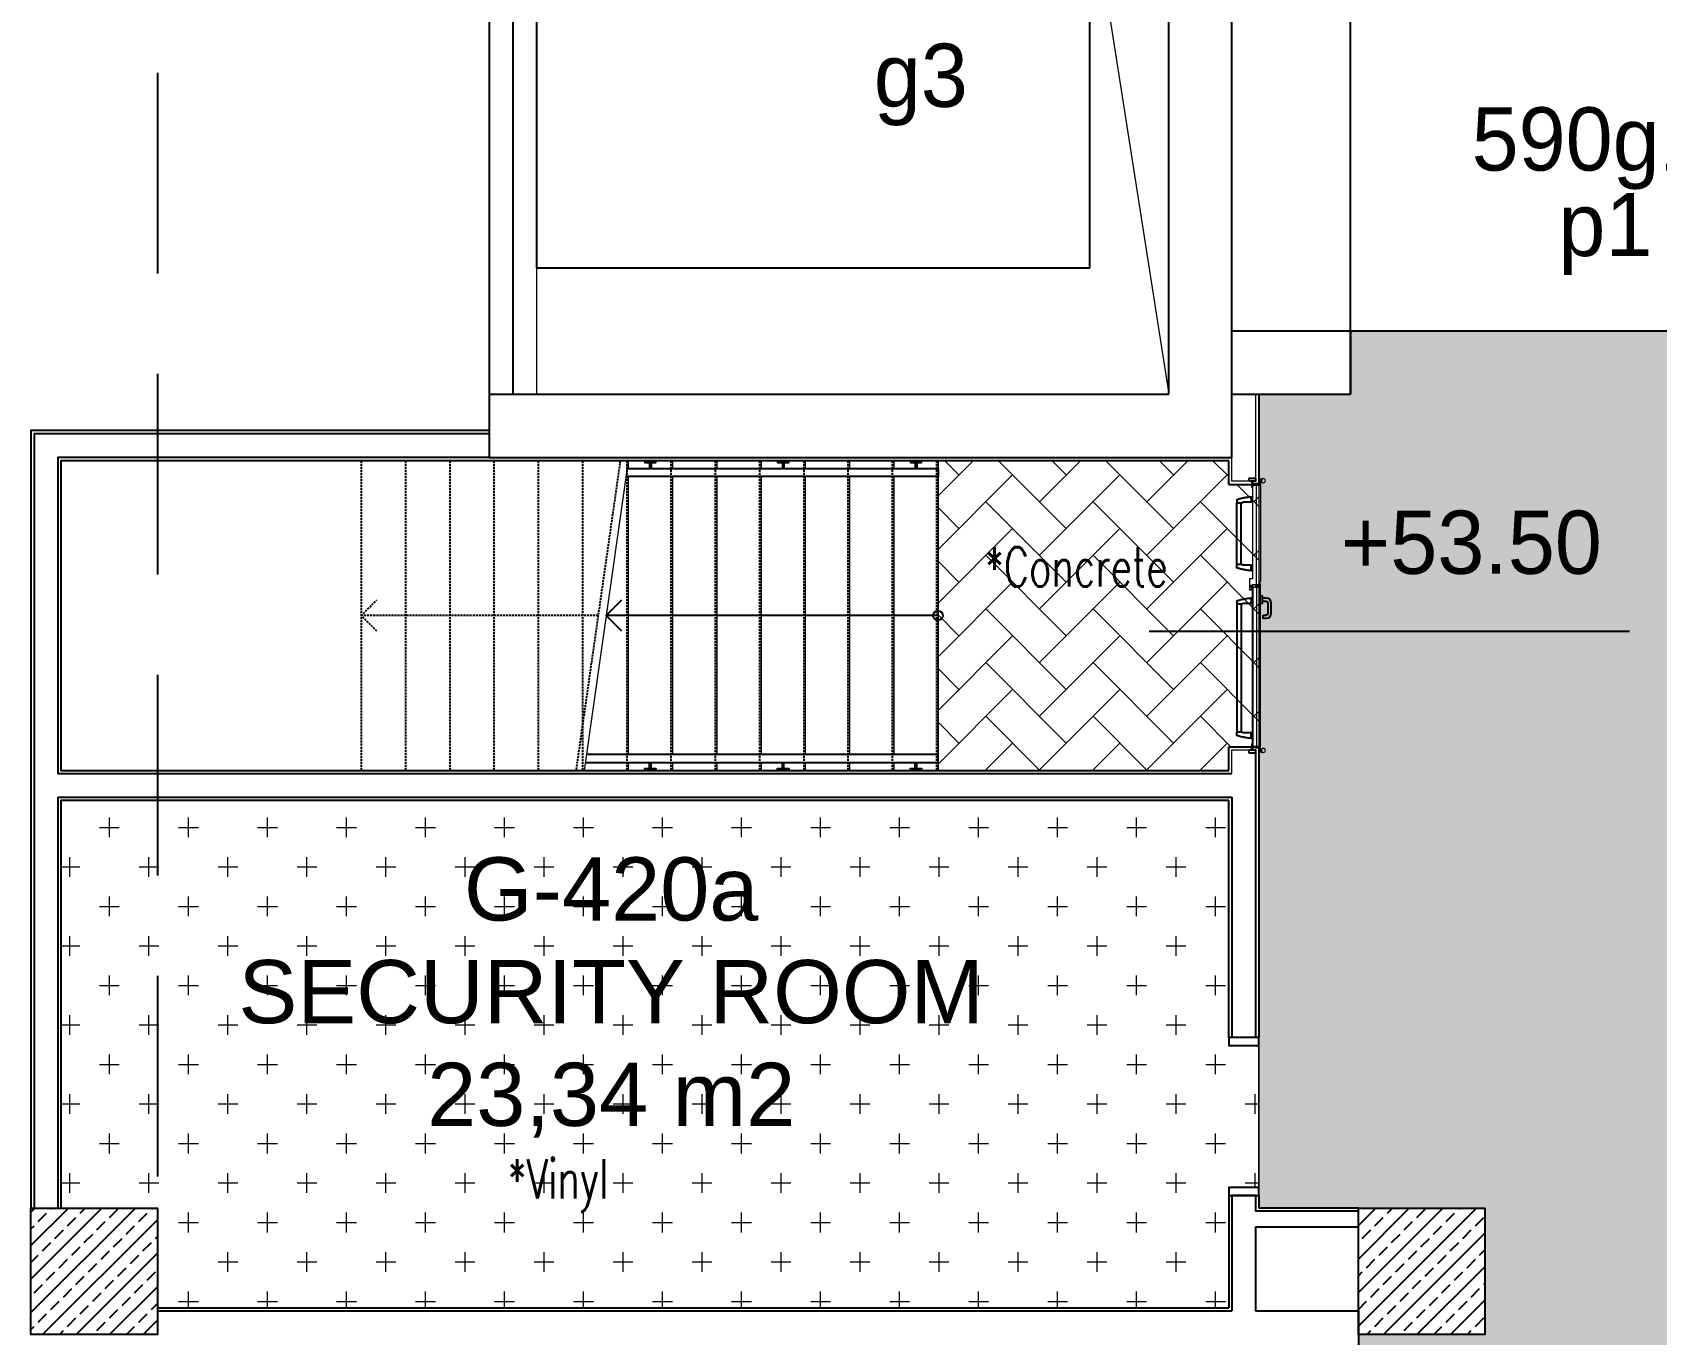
# Model space of a CAD drawing. Header units: metres. Extents: x -11920 to 1298, y -8631 to 433.
# Drawn here: x -5117 to -4090, y -8096 to -7272 of the extents above; entities that cross this region are included whole.
import ezdxf
from ezdxf.enums import TextEntityAlignment as Align

# ---------------------------------------------------------------- set-up
doc = ezdxf.new("R2010")
doc.units = ezdxf.units.M
doc.header["$LTSCALE"] = 0.01
doc.header["$MEASUREMENT"] = 0
doc.linetypes.add('HIDDEN', pattern=[9.525, 6.35, -3.175])
doc.layers.get('0').update_dxf_attribs({"color": 30, "lineweight": 0})
for name, color, linetype, lineweight in [('Ag-040', 2, 'Continuous', 20), ('AG-Door_Aluminum', 60, 'Continuous', 13), ('AG-Insulation_Heat_Rockwool', 95, 'BATTING', 13), ('AG-Wall', 4, 'Continuous', 20), ('AI-040', 2, 'Continuous', 20), ('AI-040 @ 250', 2, 'Continuous', 20), ('DOS-AG-Floor_Concrete(with hardener)', 14, 'Continuous', 18), ('DOS-AG-Floor_PVC', 91, 'Continuous', 15), ('DOS-AG-Text', 7, 'Continuous', 0), ('shaft', 3, 'Continuous', 20)]:
    doc.layers.add(name, color=color, linetype=linetype, lineweight=lineweight)
for name, color, linetype in [('AG-DOOR', 2, 'Continuous'), ('AG-HANDRAIL', 20, 'Continuous'), ('AG-HATCH', 9, 'Continuous'), ('AG-HIDDEN', 9, 'HIDDEN'), ('AG-PLASTER', 73, 'Continuous'), ('AG-STAIR', 3, 'Continuous'), ('V-0_Hatch_Concrete', 252, 'Continuous'), ('V-2_Column', 160, 'Continuous'), ('V-2_Wall', 4, 'Continuous'), ('V-2_Wall_Concrete', 160, 'Continuous'), ('V-5_Mechanical', 222, 'Continuous')]:
    doc.layers.add(name, color=color, linetype=linetype)
doc.styles.add('$0$IIS IKEA SANS', font='')
doc.styles.add('ARIAL', font='arial.ttf', dxfattribs={"width": 0.9})
doc.styles.add('IIS IKEA SANS', font='')
doc.styles.add('TROMANS', font='simplex.shx')
doc.styles.get('$0$IIS IKEA SANS').set_extended_font_data('IKEA Sans')
doc.styles.get('IIS IKEA SANS').set_extended_font_data('IKEA Sans')
doc.linetypes.add('BATTING', pattern='A,0.00254,-2.54,[134,ltypeshp.shx,S=2.54,R=0,X=-2.54,Y=0],-5.08,[134,ltypeshp.shx,S=2.54,R=180,X=2.54,Y=0],-2.54', length=10.16254)

# ---------------------------------------------------------------- blocks, each defined once
blk = doc.blocks.new('*U13')
at = {"style": 'ARIAL'}
for tag, p in [('NO', (1.676, 0.8)), ('MAHAL', (1.676, -1.8)), ('ALAN', (1.676, -4.4))]:
    blk.add_attdef(tag, text='', height=1.6, dxfattribs=at).set_placement(p, align=Align.MIDDLE_CENTER)
blk = doc.blocks.new('150714_ARSA$0$Kolon 80x80')
at = {"layer": 'V-0_Hatch_Concrete'}
h = blk.add_hatch(dxfattribs=at)
h.set_pattern_fill('ANSI33', color=256, scale=0.6)
h.set_pattern_definition([(45, (-173.56495, -48.76922), (-0.10606602, 0.10606602), []), (45, (-173.45888, -48.76922), (-0.10606602, 0.10606602), [0.075, -0.0375])])
h.paths.add_polyline_path([(0, 0.8), (0.8, 0.8), (0.8, 0), (0, 0)])
blk.add_lwpolyline([(0, 0.8), (0.8, 0.8), (0.8, 0), (0, 0), (0, 0.8)])
blk = doc.blocks.new('A$C459D224A')
at = {"layer": 'shaft'}
blk.add_line((-50, -71.45), (-50, -75.55), dxfattribs=at)
blk.add_lwpolyline([(-50, -71.45), (-46.566, -71.928), (-46, -75.55)], dxfattribs=at)
at = {"layer": 'V-2_Wall'}
for p, q in [((-50.3, -71.45), (-50.3, -75.55)), ((-50.15, -71.45), (-50.15, -75.55)), ((-44.85, -75.15), (-45.6, -75.15)), ((-44.85, -75.55), (-44.85, -75.15)), ((-44.85, -75.15), (-44.85, -75.55)), ((-45.6, -75.55), (-44.85, -75.55))]:
    blk.add_line(p, q, dxfattribs=at)
at = {"layer": 'V-2_Wall_Concrete'}
for p, q in [((-46, -75.55), (-46, -71.45)), ((-45.6, -75.95), (-45.6, -71.45)), ((-50.3, -75.55), (-46, -75.55)), ((-50.3, -75.55), (-50.3, -75.95)), ((-50.3, -75.95), (-45.6, -75.95))]:
    blk.add_line(p, q, dxfattribs=at)
at = {"layer": 'V-5_Mechanical', "linetype": 'Continuous'}
blk.add_lwpolyline([(-50, -74.75), (-46.5, -74.75), (-46.5, -72.15), (-50, -72.15), (-50, -74.75)], dxfattribs=at)
blk.add_lwpolyline([(-42.15, -75.15), (-44.85, -75.15), (-44.85, -72.45), (-42.15, -72.45)], close=True, dxfattribs=at)
blk = doc.blocks.new('IIS_RoomInfo_2D')
at = {"style": 'IIS IKEA SANS'}
for tag, p, height in [('IIS_ROOMINFO_1:ROOMNAME', (-5.191, 1.615), 2), ('IIS_ROOMINFO_1:ROOMNO', (-5.191, -1.385), 2), ('IIS_ROOMINFO_1:ROOMM2', (-5.191, -3.635), 1.25)]:
    blk.add_attdef(tag, p, '', height=height, dxfattribs=at)
blk = doc.blocks.new('conta')
at = {"layer": 'AG-Door_Aluminum', "color": 9, "ltscale": 10}
for p, q in [((-2649.9, 5345.5), (-2649.8, 5345.6)), ((-2649.9, 5344.5), (-2649.8, 5344.3)), ((-2649.8, 5344.3), (-2649.7, 5344.3)), ((-2649.7, 5345.4), (-2649.3, 5345.4)), ((-2649.2, 5345.4), (-2649.1, 5345.5)), ((-2648.8, 5345.1), (-2648.6, 5345.3)), ((-2648.8, 5344.9), (-2648.6, 5345.2)), ((-2648.6, 5345.3), (-2648.6, 5345.3)), ((-2649, 5344), (-2648.8, 5343.8)), ((-2648.9, 5344.1), (-2648.7, 5343.9)), ((-2648.7, 5343.8), (-2648.7, 5343.8))]:
    blk.add_line(p, q, dxfattribs=at)
for centre, radius, start, end in [((-2649.8, 5345.5), 0.05, 140.6345, 188.9372), ((-2653, 5345), 3.19, 350.4674, 8.9372), ((-2649.9, 5344.5), 0.02, 170.4674, 213.7451), ((-2649.7, 5345.6), 0.0696, 22.2428, 159.258), ((-2650.9, 5345), 1.24, 340.3382, 16.7772), ((-2649.7, 5344.6), 0.03, 160.3382, 273.2666), ((-2649.7, 5345.4), 0.03, 90, 196.7772), ((-2649.6, 5341.5), 3.01, 80.4362, 93.2666), ((-2649.3, 5345.5), 0.05, 270, 303.0062), ((-2649.2, 5344.1), 0.231, 353.9571, 81.9004), ((-2649.1, 5345.5), 0.03, 4.7972, 123.0062), ((-2649.1, 5344.5), 0.03, 260.4362, 338.7066), ((-2651.2, 5344.8), 2.33, 7.5897, 18.7951), ((-2649, 5345.6), 0.05, 18.7951, 42.1429), ((-2650.2, 5345), 1.27, 338.7066, 23.0418), ((-2648.8, 5345.1), 0.05, 187.5897, 322.7347), ((-2658.2, 5345.2), 9.36, 353.6857, 357.8537), ((-2648.8, 5344.8), 0.05, 142.7347, 180.2669), ((-2648.6, 5345.3), 0.05, 52.7347, 142.7347), ((-2648.6, 5345.3), 0.05, 322.7347, 52.7347), ((-2648.9, 5344.1), 0.1, 173.9571, 217.2653), ((-2648.8, 5344.2), 0.1, 173.6857, 217.2653), ((-2648.7, 5343.8), 0.05, 217.2653, 307.2653), ((-2648.7, 5343.8), 0.05, 307.2653, 37.2653)]:
    blk.add_arc(centre, radius, start, end, dxfattribs=at)
for points, knots in [([(-2649, 5345.6), (-2649, 5345.6), (-2649.1, 5345.7), (-2649.2, 5345.4), (-2649.3, 5345.7), (-2649.4, 5345.5), (-2649.5, 5345.7), (-2649.6, 5345.5), (-2649.7, 5345.6), (-2649.7, 5345.6)], [0.0086373, 0.0086373, 0.0086373, 0.0086373, 0.1097304, 0.3133405, 0.4430081, 0.5658764, 0.7165186, 0.8527974, 0.9648495, 0.9648495, 0.9648495, 0.9648495]), ([(-2649.7, 5344.3), (-2649.7, 5344.3), (-2649.7, 5344.5), (-2649.6, 5344.3), (-2649.3, 5344.4), (-2649.2, 5344.4), (-2649.2, 5344.4)], [0, 0, 0, 0, 0.1008757, 0.3841126, 0.5436166, 0.6906785, 0.6906785, 0.6906785, 0.6906785])]:
    blk.add_open_spline(points, degree=3, knots=knots, dxfattribs=at)
blk = doc.blocks.new('YANGIN KAC KAPI')
at = {"layer": 'AG-HATCH', "lineweight": 5, "ltscale": 2}
h = blk.add_hatch(color=256, dxfattribs=at)
h.dxf.hatch_style = 1
h.paths.add_polyline_path([(-1.643, -0.023), (-1.645, -0.023), (-1.645, -0.009), (-1.643, -0.009)])
h = blk.add_hatch(color=256, dxfattribs=at)
h.dxf.hatch_style = 1
h.paths.add_polyline_path([(0.023, -0.023), (0.025, -0.023), (0.025, -0.009), (0.023, -0.009)])
at = {"layer": 'AG-DOOR', "color": 4, "lineweight": -2, "ltscale": 10}
for p, q in [((-0.828, 0.047), (-0.828, 0.027)), ((-0.828, 0.027), (-0.808, 0.027)), ((-0.808, 0.027), (-0.808, 0.047)), ((-0.728, 0.077), (-0.798, 0.077)), ((-0.728, 0.057), (-0.798, 0.057)), ((-0.733, 0.019), (-0.733, 0.011)), ((-0.686, 0.021), (-0.731, 0.021)), ((-0.718, 0.021), (-0.718, 0.047)), ((-0.698, 0.021), (-0.698, 0.047)), ((-0.683, 0.011), (-0.683, 0.019))]:
    blk.add_line(p, q, dxfattribs=at)
at = {"layer": 'AG-DOOR', "color": 9, "linetype": 'HIDDEN', "ltscale": 100}
for p, q in [((-1.587, -0.046), (-1.587, -0.039)), ((-1.587, -0.046), (-1.587, -0.039)), ((-1.587, -0.046), (-1.587, -0.039)), ((-1.585, -0.049), (-1.555, -0.049)), ((-1.552, -0.039), (-1.552, -0.046)), ((-1.552, -0.046), (-1.552, -0.101)), ((-0.733, -0.046), (-0.733, -0.039)), ((-0.733, -0.046), (-0.733, -0.039)), ((-0.733, -0.046), (-0.733, -0.039)), ((-0.733, -0.046), (-0.733, -0.101)), ((-0.7, -0.049), (-0.731, -0.049)), ((-0.698, -0.039), (-0.698, -0.046)), ((-0.527, -0.039), (-0.527, -0.046)), ((-0.525, -0.049), (-0.495, -0.049)), ((-0.492, -0.046), (-0.492, -0.039)), ((-0.492, -0.046), (-0.492, -0.039)), ((-0.492, -0.046), (-0.492, -0.039)), ((-0.492, -0.046), (-0.492, -0.101)), ((-0.093, -0.039), (-0.093, -0.046)), ((-0.093, -0.046), (-0.093, -0.101)), ((-0.06, -0.049), (-0.09, -0.049)), ((-0.058, -0.046), (-0.058, -0.039)), ((-0.058, -0.046), (-0.058, -0.039)), ((-0.058, -0.046), (-0.058, -0.039)), ((-1.568, -0.139), (-1.547, -0.139)), ((-1.547, -0.104), (-1.55, -0.104)), ((-1.547, -0.104), (-1.547, -0.139)), ((-0.738, -0.111), (-1.547, -0.111)), ((-0.738, -0.139), (-1.547, -0.139)), ((-0.738, -0.104), (-0.738, -0.139)), ((-0.738, -0.104), (-0.735, -0.104)), ((-0.717, -0.139), (-0.738, -0.139)), ((-0.508, -0.139), (-0.487, -0.139)), ((-0.487, -0.104), (-0.49, -0.104)), ((-0.487, -0.104), (-0.487, -0.139)), ((-0.487, -0.111), (-0.098, -0.111)), ((-0.487, -0.139), (-0.098, -0.139)), ((-0.098, -0.104), (-0.098, -0.139)), ((-0.098, -0.104), (-0.095, -0.104)), ((-0.077, -0.139), (-0.098, -0.139))]:
    blk.add_line(p, q, dxfattribs=at)
at = {"layer": 'AG-DOOR', "color": 9, "ltscale": 10}
for p, q in [((-0.627, -0.001), (-0.63, -0.001)), ((-0.63, -0.02), (-0.627, -0.02)), ((-0.627, -0.016), (-0.627, -0.001)), ((-0.627, -0.004), (-0.617, -0.004)), ((-0.627, -0.006), (-0.617, -0.006)), ((-0.617, -0.01), (-0.627, -0.016)), ((-0.627, -0.02), (-0.627, -0.016))]:
    blk.add_line(p, q, dxfattribs=at)
at = {"layer": 'AG-DOOR', "color": 4, "lineweight": -2, "ltscale": 10}
for centre, radius, start, end in [((-0.798, 0.047), 0.03, 90, 180), ((-0.798, 0.047), 0.01, 90, 180), ((-0.731, 0.019), 0.0025, 90, 180), ((-0.728, 0.047), 0.03, 0, 90), ((-0.728, 0.047), 0.01, 0, 90), ((-0.686, 0.019), 0.0025, 0, 90)]:
    blk.add_arc(centre, radius, start, end, dxfattribs=at)
at = {"layer": 'AG-DOOR', "color": 9, "linetype": 'HIDDEN', "ltscale": 100}
for centre, radius, start, end in [((-1.212, -0.023), 0.376, 183.5277, 197.6198), ((-1.585, -0.046), 0.0025, 180, 270), ((-1.555, -0.046), 0.0025, 270, 0), ((-1.55, -0.101), 0.0025, 180, 270), ((-0.735, -0.101), 0.0025, 270, 0), ((-0.731, -0.046), 0.0025, 180, 270), ((-0.731, -0.046), 0.0025, 180, 270), ((-0.731, -0.046), 0.0025, 180, 270), ((-1.074, -0.023), 0.376, 342.3802, 356.4723), ((-0.7, -0.046), 0.0025, 270, 0), ((-0.151, -0.023), 0.376, 183.5277, 197.6198), ((-0.525, -0.046), 0.0025, 180, 270), ((-0.495, -0.046), 0.0025, 270, 0), ((-0.495, -0.046), 0.0025, 270, 0), ((-0.495, -0.046), 0.0025, 270, 0), ((-0.49, -0.101), 0.0025, 180, 270), ((-0.095, -0.101), 0.0025, 270, 0), ((-0.09, -0.046), 0.0025, 180, 270), ((-0.433, -0.023), 0.376, 342.3802, 356.4723), ((-0.06, -0.046), 0.0025, 270, 0), ((-1.568, -0.136), 0.0025, 197.6198, 270), ((-0.717, -0.136), 0.0025, 270, 342.3802), ((-0.508, -0.136), 0.0025, 197.6198, 270), ((-0.077, -0.136), 0.0025, 270, 342.3802)]:
    blk.add_arc(centre, radius, start, end, dxfattribs=at)
at = {"layer": 'AG-Door_Aluminum', "color": 9, "ltscale": 10}
for p, q in [((-1.675, 0.025), (-1.679, 0.024)), ((-1.671, 0.014), (-1.67, 0.011)), ((-1.67, 0.011), (-1.668, 0.011)), ((-1.668, 0.011), (-1.669, 0.016)), ((-1.668, 0.01), (-1.668, 0.017)), ((-1.665, 0.01), (-1.665, 0.016)), ((-1.655, 0.019), (-1.66, 0.015)), ((-1.642, 0.008), (-1.657, 0.008)), ((-1.642, 0.005), (-1.643, 0.005)), ((-1.64, -0.009), (-1.64, 0.003)), ((0.02, -0.009), (0.02, 0.003)), ((0.022, 0.008), (0.037, 0.008)), ((0.022, 0.005), (0.023, 0.005)), ((0.035, 0.019), (0.04, 0.015)), ((0.045, 0.01), (0.045, 0.016)), ((0.048, 0.01), (0.048, 0.017)), ((0.048, 0.011), (0.049, 0.016)), ((0.05, 0.011), (0.048, 0.011)), ((0.051, 0.014), (0.05, 0.011)), ((0.055, 0.025), (0.059, 0.024)), ((-1.64, -0.017), (-1.64, -0.009)), ((-1.637, -0.017), (-1.64, -0.017)), ((0.017, -0.017), (0.02, -0.017)), ((0.02, -0.017), (0.02, -0.009))]:
    blk.add_line(p, q, dxfattribs=at)
at = {"layer": 'AG-Door_Aluminum', "ltscale": 0.3}
for p, q in [((-1.657, 0.009), (-1.657, 0.01)), ((-1.656, 0.011), (-0.611, 0.011)), ((-1.656, 0.01), (-0.611, 0.01)), ((-1.656, 0.01), (-1.656, 0.009)), ((-1.656, 0.009), (-1.637, 0.009)), ((-1.656, 0.008), (-1.639, 0.008)), ((-1.655, 0.009), (-1.655, 0.01)), ((-1.639, 0.009), (-1.639, 0.008)), ((-1.637, -0.009), (-1.637, 0.009)), ((-1.636, -0.009), (-1.636, 0.009)), ((-0.631, -0.009), (-0.631, 0.009)), ((-0.63, -0.009), (-0.63, 0.009)), ((-0.611, 0.009), (-0.63, 0.009)), ((-0.628, 0.009), (-0.628, 0.008)), ((-0.611, 0.008), (-0.628, 0.008)), ((-0.619, 0.006), (-0.619, -0.001)), ((-0.618, 0.007), (-0.598, 0.007)), ((-0.617, 0.006), (-0.598, 0.006)), ((-0.612, 0.009), (-0.612, 0.01)), ((-0.611, 0.01), (-0.611, 0.009)), ((-0.61, 0.009), (-0.61, 0.01)), ((-0.598, 0.007), (-0.595, 0.011)), ((-0.598, 0.006), (-0.594, 0.01)), ((0.036, 0.011), (-0.595, 0.011)), ((0.036, 0.01), (-0.594, 0.01)), ((0.016, -0.009), (0.016, 0.009)), ((0.017, -0.009), (0.017, 0.009)), ((0.036, 0.009), (0.017, 0.009)), ((0.019, 0.009), (0.019, 0.008)), ((0.036, 0.008), (0.019, 0.008)), ((0.035, 0.009), (0.035, 0.01)), ((0.036, 0.01), (0.036, 0.009)), ((0.037, 0.009), (0.037, 0.01)), ((-1.637, -0.038), (-1.637, -0.009)), ((-1.636, -0.038), (-1.636, -0.009)), ((-0.631, -0.038), (-1.636, -0.038)), ((-1.636, -0.039), (-0.631, -0.039)), ((-0.647, -0.058), (-0.647, -0.042)), ((-0.646, -0.041), (-0.634, -0.041)), ((-0.646, -0.057), (-0.646, -0.043)), ((-0.578, -0.059), (-0.646, -0.059)), ((-0.645, -0.042), (-0.634, -0.042)), ((-0.579, -0.058), (-0.645, -0.058)), ((-0.634, -0.043), (-0.635, -0.049)), ((-0.634, -0.05), (-0.619, -0.05)), ((-0.631, -0.038), (-0.631, -0.009)), ((-0.63, -0.038), (-0.63, -0.009)), ((-0.618, -0.049), (-0.618, -0.042)), ((-0.578, -0.039), (-0.578, -0.057)), ((-0.577, -0.038), (0.016, -0.038)), ((-0.577, -0.039), (-0.577, -0.058)), ((0.016, -0.039), (-0.577, -0.039)), ((0.016, -0.038), (0.016, -0.009)), ((0.017, -0.038), (0.017, -0.009))]:
    blk.add_line(p, q, dxfattribs=at)
at = {"layer": 'AG-Door_Aluminum', "color": 4, "ltscale": 0.3}
for p, q in [((-1.645, 0.004), (-1.645, -0.006)), ((0.025, 0.004), (0.025, -0.006)), ((-1.645, -0.038), (-1.657, -0.038)), ((-1.647, -0.009), (-1.647, -0.008)), ((-1.647, -0.023), (-1.647, -0.009)), ((-1.645, -0.025), (-1.645, -0.038)), ((0.025, -0.025), (0.025, -0.038)), ((0.025, -0.038), (0.037, -0.038)), ((0.027, -0.009), (0.027, -0.008)), ((0.027, -0.023), (0.027, -0.009))]:
    blk.add_line(p, q, dxfattribs=at)
for points in [[(-1.674, 0.007), (-1.674, 0), (-1.676, 0), (-1.676, 0.007, -0.414214), (-1.673, 0.01), (-1.662, 0.01, -0.414214), (-1.66, 0.008, 0.414214), (-1.659, 0.007), (-1.646, 0.007)], [(-1.646, 0.005), (-1.659, 0.005, -0.414214), (-1.662, 0.008, 0.414214), (-1.662, 0.008), (-1.673, 0.008, 0.414214), (-1.674, 0.007)], [(-1.643, 0.004), (-1.643, -0.006, -0.414214), (-1.645, -0.008, 0.414214), (-1.645, -0.009), (-1.645, -0.023, 0.414214), (-1.645, -0.023, -0.414214), (-1.643, -0.025), (-1.643, -0.038, -0.414214), (-1.645, -0.04), (-1.657, -0.04, 1), (-1.657, -0.043), (-1.622, -0.043)], [(0.023, 0.004), (0.023, -0.006, 0.414214), (0.025, -0.008, -0.414214), (0.025, -0.009), (0.025, -0.023, -0.414214), (0.025, -0.023, 0.414214), (0.023, -0.025), (0.023, -0.038, 0.414214), (0.025, -0.04), (0.037, -0.04, -1), (0.037, -0.043), (0.002, -0.043)], [(0.054, 0.007), (0.054, 0), (0.056, 0), (0.056, 0.007, 0.414214), (0.053, 0.01), (0.042, 0.01, 0.414214), (0.04, 0.008, -0.414214), (0.039, 0.007), (0.026, 0.007)], [(0.026, 0.005), (0.039, 0.005, 0.414214), (0.042, 0.008, -0.414214), (0.042, 0.008), (0.053, 0.008, -0.414214), (0.054, 0.007)], [(-1.631, -0.043), (-1.631, -0.041), (-1.622, -0.041, -1), (-1.622, -0.045), (-1.657, -0.045)], [(0.011, -0.043), (0.011, -0.041), (0.002, -0.041, 1), (0.002, -0.045), (0.037, -0.045)]]:
    blk.add_lwpolyline(points, format="xyb", dxfattribs=at)
at = {"layer": 'AG-Door_Aluminum', "ltscale": 0.3}
for points in [[(-0.618, 0.005), (-0.618, 0, 0.414214), (-0.617, -0.001), (-0.617, -0.001, -0.414214), (-0.616, -0.002), (-0.616, -0.04, -0.414214), (-0.617, -0.041), (-0.617, -0.041)], [(-0.618, -0.002), (-0.617, -0.002, -0.414214), (-0.617, -0.002), (-0.617, -0.04, -0.414214), (-0.617, -0.04), (-0.618, -0.04, 0.414214), (-0.619, -0.041), (-0.619, -0.049, -0.414214), (-0.619, -0.049), (-0.633, -0.049, -0.469603), (-0.634, -0.048), (-0.633, -0.042)]]:
    blk.add_lwpolyline(points, format="xyb", dxfattribs=at)
at = {"layer": 'AG-Door_Aluminum', "color": 9, "ltscale": 10}
for centre in [(-1.663, 0.029), (0.043, 0.029)]:
    blk.add_circle(centre, 0.0126, dxfattribs=at)
for centre, radius, start, end in [((-1.663, 0.029), 0.0163, 196.3458, 241.2012), ((-1.672, 0.016), 0.00297, 12.1292, 36.6827), ((-1.657, 0.012), 0.007, 144.8285, 196.6008), ((-1.657, 0.012), 0.004, 133.501, 269.7288), ((-1.642, 0.003), 0.005, 0, 89.9977), ((-1.642, 0.003), 0.002, 0, 90), ((0.022, 0.003), 0.005, 90.0023, 180), ((0.022, 0.003), 0.002, 90, 180), ((0.037, 0.012), 0.004, 270.2712, 46.499), ((0.037, 0.012), 0.007, 343.3992, 35.1715), ((0.052, 0.016), 0.00297, 143.3173, 167.8708), ((0.043, 0.029), 0.0163, 298.7988, 343.6542)]:
    blk.add_arc(centre, radius, start, end, dxfattribs=at)
at = {"layer": 'AG-Door_Aluminum', "ltscale": 0.3}
for centre, radius, start, end in [((-1.656, 0.01), 0.001, 90, 180), ((-1.656, 0.009), 0.001, 180, 270), ((-1.637, 0.009), 0.001, 0, 90), ((-0.63, 0.009), 0.001, 90, 180), ((-0.618, 0.006), 0.001, 90, 180), ((-0.617, 0.005), 0.0005, 90, 180), ((-0.611, 0.01), 0.001, 0, 90), ((-0.611, 0.009), 0.001, 270, 0), ((0.017, 0.009), 0.001, 90, 180), ((0.036, 0.01), 0.001, 0, 90), ((0.036, 0.009), 0.001, 270, 0), ((-1.636, -0.038), 0.001, 180, 270), ((-0.646, -0.042), 0.001, 90, 180), ((-0.646, -0.058), 0.001, 180, 270), ((-0.645, -0.043), 0.0005, 90, 180), ((-0.645, -0.057), 0.0005, 180, 270), ((-0.634, -0.049), 0.001, 168.932, 270), ((-0.634, -0.042), 0.001, 349.3803, 90), ((-0.634, -0.043), 0.0005, 348.932, 90), ((-0.631, -0.038), 0.001, 270, 0), ((-0.618, -0.001), 0.001, 180, 270), ((-0.619, -0.049), 0.001, 270, 0), ((-0.617, -0.042), 0.0005, 90, 180), ((-0.579, -0.057), 0.0005, 270, 0), ((-0.577, -0.039), 0.001, 90.0003, 180), ((-0.578, -0.058), 0.001, 270, 0), ((-0.577, -0.039), 0.0005, 90, 180), ((0.016, -0.038), 0.001, 270, 0)]:
    blk.add_arc(centre, radius, start, end, dxfattribs=at)
at = {"layer": 'AG-Door_Aluminum', "color": 4, "ltscale": 0.3}
for centre, radius, start, end in [((-1.646, 0.004), 0.0026, 0, 90), ((-1.646, 0.004), 0.0008, 0, 90), ((0.026, 0.004), 0.0026, 90, 180), ((0.026, 0.004), 0.0008, 90, 180), ((-1.657, -0.042), 0.0033, 90, 270), ((-1.645, -0.008), 0.002, 90, 180), ((-1.645, -0.023), 0.002, 180, 270), ((-1.645, -0.006), 0.0005, 270, 0), ((-1.645, -0.025), 0.0005, 0, 90), ((-1.645, -0.038), 0.0005, 270, 0), ((0.025, -0.008), 0.002, 0, 90), ((0.025, -0.006), 0.0005, 180, 270), ((0.025, -0.023), 0.002, 270, 0), ((0.025, -0.025), 0.0005, 90, 180), ((0.025, -0.038), 0.0005, 180, 270), ((0.037, -0.042), 0.0033, 270, 90)]:
    blk.add_arc(centre, radius, start, end, dxfattribs=at)
at = {"layer": 'AG-HATCH', "color": 9, "linetype": 'Continuous'}
for p, q in [((-1.657, -0.043), (-1.657, -0.042)), ((-1.651, -0.042), (-1.65, -0.04)), ((-1.651, -0.043), (-1.638, -0.043)), ((-1.65, -0.041), (-1.65, -0.041)), ((-1.65, -0.042), (-1.648, -0.042)), ((-1.648, -0.041), (-1.647, -0.04)), ((-1.647, -0.041), (-1.647, -0.041)), ((-1.647, -0.042), (-1.645, -0.042)), ((-1.643, -0.04), (-1.643, -0.035)), ((-1.642, -0.035), (-1.641, -0.04)), ((0.031, -0.043), (0.018, -0.043)), ((0.022, -0.035), (0.021, -0.04)), ((0.023, -0.04), (0.023, -0.035)), ((0.027, -0.042), (0.025, -0.042)), ((0.028, -0.041), (0.027, -0.04)), ((0.027, -0.041), (0.027, -0.041)), ((0.03, -0.042), (0.028, -0.042)), ((0.031, -0.042), (0.03, -0.04)), ((0.03, -0.041), (0.03, -0.041)), ((0.032, -0.043), (0.032, -0.042))]:
    blk.add_line(p, q, dxfattribs=at)
at = {"layer": 'AG-HATCH', "ltscale": 2.5}
for points in [[(-1.68, -0.06), (-1.66, -0.06), (-1.66, -0.02), (-1.68, -0.02), (-1.68, -0.06)], [(0.04, -0.06), (0.06, -0.06), (0.06, -0.02), (0.04, -0.02), (0.04, -0.06)]]:
    blk.add_lwpolyline(points, dxfattribs=at)
at = {"layer": 'AG-HATCH', "lineweight": 5, "ltscale": 2}
for points in [[(-1.645, -0.023), (-1.643, -0.023), (-1.643, -0.009), (-1.645, -0.009), (-1.645, -0.023)], [(0.025, -0.023), (0.023, -0.023), (0.023, -0.009), (0.025, -0.009), (0.025, -0.023)]]:
    blk.add_lwpolyline(points, dxfattribs=at)
at = {"layer": 'AG-HATCH', "color": 9, "linetype": 'Continuous'}
for centre, radius, start, end in [((-1.646, -0.175), 0.134, 92.2975, 94.4863), ((-1.651, -0.018), 0.0251, 258.2003, 270.9174), ((-1.65, -0.041), 0.000316, 324.9586, 145.0152), ((-1.65, -0.041), 0.000211, 145.0123, 270), ((-1.648, -0.041), 0.00105, 270.0106, 324.9923), ((-1.647, -0.041), 0.000316, 331.169, 157.4401), ((-1.647, -0.041), 0.000211, 151.2102, 270), ((-1.645, -0.04), 0.00211, 270, 0), ((-1.642, -0.035), 0.000526, 15.5884, 180), ((-1.639, -0.04), 0.00147, 195.5887, 270), ((-1.639, -0.017), 0.0245, 268.7806, 294.546), ((-1.642, -0.011), 0.0327, 278.2922, 296.0474), ((-1.628, -0.04), 0.000526, 285.3148, 104.5082), ((0.019, -0.017), 0.0245, 245.454, 271.2194), ((0.008, -0.04), 0.000526, 75.4918, 254.6852), ((0.022, -0.011), 0.0327, 243.9526, 261.7078), ((0.019, -0.04), 0.00147, 270, 344.4113), ((0.022, -0.035), 0.000526, 0, 164.4116), ((0.025, -0.04), 0.00211, 180, 270), ((0.027, -0.041), 0.000316, 22.5599, 208.831), ((0.027, -0.041), 0.000211, 270, 28.7898), ((0.028, -0.041), 0.00105, 215.0077, 269.9894), ((0.03, -0.041), 0.000316, 34.9848, 215.0414), ((0.03, -0.041), 0.000211, 270, 34.9877), ((0.031, -0.042), 0.000526, 0, 35.0077), ((0.031, -0.043), 0.000526, 270, 0)]:
    blk.add_arc(centre, radius, start, end, dxfattribs=at)
at = {"layer": 'AG-Insulation_Heat_Rockwool', "ltscale": 48}
for p, q in [((-0.631, -0.014), (-1.636, -0.014)), ((-0.616, -0.014), (0.016, -0.014))]:
    blk.add_line(p, q, dxfattribs=at)
at = {"layer": 'AG-Door_Aluminum', "ltscale": 0.3, "xscale": -0.01, "yscale": 0.01, "zscale": 0.01, "rotation": 270}
blk.add_blockref('conta', (-54.078, 26.45), dxfattribs=at)
blk = doc.blocks.new('KAPI-100')
at = {"layer": 'AG-DOOR', "ltscale": 0.3}
for points in [[(2, 0), (2, -5), (-17, -5), (-17, 0)], [(2, -95), (2, -100), (-17, -100), (-17, -95)]]:
    blk.add_lwpolyline(points, close=True, dxfattribs=at)
blk = doc.blocks.new('A$C3FE3018E')
at = {"layer": 'AG-HANDRAIL', "ltscale": 100}
for points in [[(-3427, -470), (-1460, -470), (-1460, -520), (-3434, -520)], [(-3693, -2330), (-1460, -2330), (-1460, -2280), (-3686, -2280)]]:
    blk.add_lwpolyline(points, dxfattribs=at)
at = {"layer": 'AG-HANDRAIL', "color": 9, "ltscale": 100}
for points in [[(-3315, -420), (-3315, -432), (-3245, -432), (-3245, -420)], [(-2475, -420), (-2475, -432), (-2405, -432), (-2405, -420)], [(-1635, -420), (-1635, -432), (-1565, -432), (-1565, -420)], [(-3315, -2380), (-3315, -2367), (-3245, -2367), (-3245, -2380)], [(-2475, -2380), (-2475, -2367), (-2405, -2367), (-2405, -2380)], [(-1635, -2380), (-1635, -2367), (-1565, -2367), (-1565, -2380)]]:
    blk.add_lwpolyline(points, close=True, dxfattribs=at)
for points in [[(-3285, -432), (-3285, -470)], [(-3275, -432), (-3275, -470)], [(-2445, -432), (-2445, -470)], [(-2435, -432), (-2435, -470)], [(-1605, -432), (-1605, -470)], [(-1595, -432), (-1595, -470)], [(-3285, -2367), (-3285, -2330)], [(-3275, -2367), (-3275, -2330)], [(-2445, -2367), (-2445, -2330)], [(-2435, -2367), (-2435, -2330)], [(-1605, -2367), (-1605, -2330)], [(-1595, -2367), (-1595, -2330)]]:
    blk.add_lwpolyline(points, dxfattribs=at)
at = {"layer": 'AG-HIDDEN', "ltscale": 200}
for p, q in [((-5110, -420), (-5110, -2380)), ((-4830, -420), (-4830, -2380)), ((-4550, -420), (-4550, -2380)), ((-4270, -420), (-4270, -2380)), ((-3990, -420), (-3990, -2380)), ((-3471, -420), (-3751, -2380)), ((-3710, -420), (-3710, -2380)), ((-3430, -420), (-3430, -2380)), ((-3150, -420), (-3150, -2380)), ((-2870, -420), (-2870, -2380)), ((-2590, -420), (-2590, -2380)), ((-2310, -420), (-2310, -2380)), ((-2030, -420), (-2030, -2380)), ((-1750, -420), (-1750, -2380)), ((-1470, -420), (-1470, -2380)), ((-3611, -1400), (-5110, -1400))]:
    blk.add_line(p, q, dxfattribs=at)
blk.add_lwpolyline([(-5011, -1499), (-5110, -1400), (-5011, -1301)], dxfattribs=at)
at = {"layer": 'AG-PLASTER'}
blk.add_line((380, -570), (380, -420), dxfattribs=at)
blk.add_lwpolyline([(380, -420), (-7010, -420), (-7010, -2380), (380, -2380)], dxfattribs=at)
blk.add_lwpolyline([(380, -420), (-7010, -420), (-7010, -2380), (380, -2380)], dxfattribs=at)
at = {"layer": 'AG-STAIR', "lineweight": -2, "ltscale": 100, "transparency": 33554610}
for p, q in [((-3420, -420), (-3700, -2380)), ((-3420, -420), (-3420, -470)), ((-3140, -420), (-3140, -470)), ((-2860, -420), (-2860, -470)), ((-2580, -420), (-2580, -470)), ((-2300, -420), (-2300, -470)), ((-2020, -420), (-2020, -470)), ((-1740, -420), (-1740, -470)), ((-1460, -420), (-1460, -2380)), ((-3420, -520), (-3420, -2280)), ((-3140, -520), (-3140, -2280)), ((-2860, -520), (-2860, -2280)), ((-2580, -520), (-2580, -2280)), ((-2300, -520), (-2300, -2280)), ((-2020, -520), (-2020, -2280)), ((-1740, -520), (-1740, -2280)), ((-3420, -2330), (-3420, -2380)), ((-3140, -2330), (-3140, -2380)), ((-2860, -2330), (-2860, -2380)), ((-2580, -2330), (-2580, -2380)), ((-2300, -2330), (-2300, -2380)), ((-2020, -2330), (-2020, -2380)), ((-1740, -2330), (-1740, -2380))]:
    blk.add_line(p, q, dxfattribs=at)
at = {"layer": 'AG-STAIR', "color": 9, "ltscale": 100}
blk.add_line((-1460, -1400), (-3560, -1400), dxfattribs=at)
blk.add_lwpolyline([(-3461, -1499), (-3560, -1400), (-3461, -1301)], dxfattribs=at)
blk.add_circle((-1460, -1400), 30, dxfattribs=at)

msp = doc.modelspace()

# ---------------------------------------------------------------- hatches: boundary and pattern name
at = {"layer": 'DOS-AG-Floor_Concrete(with hardener)'}
h = msp.add_hatch(dxfattribs=at)
h.set_pattern_fill('AR-HBONE', color=256, scale=6)
h.paths.add_polyline_path([(-4544.4, -7542.9), (-4360.4, -7542.9), (-4360.4, -7557.9), (-4341.4, -7557.9), (-4341.4, -7723.9), (-4360.4, -7723.9), (-4360.4, -7738.9), (-4544.4, -7738.9)])
at = {"layer": 'DOS-AG-Floor_PVC'}
h = msp.add_hatch(dxfattribs=at)
h.set_pattern_fill('CROSS', color=256, scale=100, style=0)
h.set_pattern_definition([(0, (-1930.435, -7585.879), (25, 25), [12.5, -37.5]), (90, (-1924.185, -7592.129), (-25, 25), [12.5, -37.5])])
h.paths.add_polyline_path([(-1178.9, -8368.1), (-1178.9, -8568.1), (-1628.9, -8568.1), (-1628.9, -8368.1)], flags=16)
edge = h.paths.add_edge_path()
edge.add_line((-1671.9, -8624.4), (-1134.9, -8624.4))
edge.add_line((-1134.9, -8624.4), (-1134.8, -8286))
edge.add_line((-1134.8, -8286), (-1134.8, -8285.9))
edge.add_line((-1134.8, -8285.9), (-1091.9, -8285.9))
edge.add_line((-1091.9, -8285.9), (-1091.9, -8406.8))
edge.add_arc((-1090.1, -8155.2), 251.6, 269.5712, 359.8465)
edge.add_line((-838.4, -8155.9), (-838.4, -7585.9))
edge.add_line((-838.4, -7585.9), (-1930.4, -7585.9))
edge.add_line((-1930.4, -7585.9), (-1930.4, -7174.9))
edge.add_line((-1930.4, -7174.9), (-1911.5, -7174.9))
edge.add_line((-1911.5, -7174.9), (-1911.4, -7174.9))
edge.add_line((-1911.4, -7174.9), (-1911.4, -7084.9))
edge.add_line((-1911.4, -7084.9), (-1930.4, -7084.9))
edge.add_line((-1930.4, -7084.9), (-1930.4, -6982.9))
edge.add_line((-1930.4, -6982.9), (-1911.4, -6982.9))
edge.add_line((-1911.4, -6982.9), (-1911.4, -6872.9))
edge.add_line((-1911.4, -6872.9), (-1930.4, -6872.9))
edge.add_line((-1930.4, -6872.9), (-1930.4, -6822.9))
edge.add_line((-1930.4, -6822.9), (-1911.4, -6822.9))
edge.add_line((-1911.4, -6822.9), (-1911.4, -6732.9))
edge.add_line((-1911.4, -6732.9), (-1930.4, -6732.9))
edge.add_line((-1930.4, -6732.9), (-1930.4, -6625.9))
edge.add_line((-1930.4, -6625.9), (-1584.4, -6625.9))
edge.add_line((-1584.4, -6625.9), (-1584.4, -6467.9))
edge.add_line((-1584.4, -6467.9), (-2135.4, -6467.9))
edge.add_line((-2135.4, -6467.9), (-2135.4, -7500.9))
edge.add_line((-2135.4, -7500.9), (-3578.4, -7500.9))
edge.add_line((-3578.4, -7500.9), (-3578.4, -7460.9))
edge.add_line((-3578.4, -7460.9), (-3848.4, -7460.9))
edge.add_line((-3848.4, -7460.9), (-3848.4, -7500.9))
edge.add_line((-3848.4, -7500.9), (-4013.4, -7500.9))
edge.add_line((-4013.4, -7500.9), (-4013.4, -7460.9))
edge.add_line((-4013.4, -7460.9), (-4283.4, -7460.9))
edge.add_line((-4283.4, -7460.9), (-4283.4, -7500.9))
edge.add_line((-4283.4, -7500.9), (-4341.4, -7500.9))
edge.add_line((-4341.4, -7500.9), (-4341.4, -8015.9))
edge.add_line((-4341.4, -8015.9), (-4198.4, -8015.9))
edge.add_line((-4198.4, -8015.9), (-4198.4, -8095.9))
edge.add_line((-4198.4, -8095.9), (-4278.4, -8095.9))
edge.add_line((-4278.4, -8095.9), (-4278.4, -8305.9))
edge.add_line((-4278.4, -8305.9), (-4198.4, -8305.9))
edge.add_line((-4198.4, -8305.9), (-4198.4, -8400.9))
edge.add_line((-4198.4, -8400.9), (-3438.4, -8400.9))
edge.add_line((-3438.4, -8400.9), (-3438.4, -8305.9))
edge.add_line((-3438.4, -8305.9), (-3358.4, -8305.9))
edge.add_line((-3358.4, -8305.9), (-3358.4, -8400.9))
edge.add_line((-3358.4, -8400.9), (-2764.4, -8400.9))
edge.add_line((-2764.4, -8400.9), (-2764.4, -8385.4))
edge.add_line((-2764.4, -8385.4), (-2598.4, -8385.4))
edge.add_line((-2598.4, -8385.4), (-2598.4, -8306.2))
edge.add_line((-2598.4, -8306.2), (-3018.4, -8305.9))
edge.add_line((-3018.4, -8305.9), (-3018.4, -8115.9))
edge.add_line((-3018.4, -8115.9), (-3118.4, -8115.9))
edge.add_line((-3118.4, -8115.9), (-3118.4, -8110.9))
edge.add_line((-3118.4, -8110.9), (-3138.4, -8110.9))
edge.add_line((-3138.4, -8110.9), (-3138.4, -7957.9))
edge.add_line((-3138.4, -7957.9), (-3118.4, -7957.9))
edge.add_line((-3118.4, -7957.9), (-3118.4, -7952.9))
edge.add_line((-3118.4, -7952.9), (-3018.4, -7952.9))
edge.add_line((-3018.4, -7952.9), (-3018.4, -7915.9))
edge.add_line((-3018.4, -7915.9), (-2053.4, -7915.9))
edge.add_line((-2053.4, -7915.9), (-2053.4, -7952.9))
edge.add_line((-2053.4, -7952.9), (-1953.4, -7952.9))
edge.add_line((-1953.4, -7952.9), (-1953.4, -7957.9))
edge.add_line((-1953.4, -7957.9), (-1933.4, -7957.9))
edge.add_line((-1933.4, -7957.9), (-1933.4, -8263.9))
edge.add_line((-1933.4, -8263.9), (-1953.4, -8263.9))
edge.add_line((-1953.4, -8263.9), (-1953.4, -8268.9))
edge.add_line((-1953.4, -8268.9), (-2053.4, -8268.9))
edge.add_line((-2053.4, -8268.9), (-2053.4, -8305.9))
edge.add_line((-2053.4, -8305.9), (-2518.4, -8305.9))
edge.add_line((-2518.4, -8305.9), (-2518.4, -8385.5))
edge.add_line((-2518.4, -8385.5), (-2142.5, -8385.4))
edge.add_line((-2142.5, -8385.4), (-2142.5, -8406.5))
edge.add_line((-2142.5, -8406.5), (-2139.6, -8406.5))
edge.add_line((-2139.6, -8406.5), (-2139.6, -8406.8))
edge.add_line((-2139.6, -8406.8), (-2135.9, -8400.9))
edge.add_line((-2135.9, -8400.9), (-1758.4, -8400.9))
edge.add_line((-1758.4, -8400.9), (-1758.4, -8305.9))
edge.add_line((-1758.4, -8305.9), (-1714.9, -8305.9))
edge.add_line((-1714.9, -8305.9), (-1714.9, -8285.9))
edge.add_line((-1714.9, -8285.9), (-1671.9, -8285.9))
edge.add_line((-1671.9, -8285.9), (-1671.9, -8624.4))
h = msp.add_hatch(dxfattribs=at)
h.set_pattern_fill('CROSS', color=256, scale=100, style=0)
h.paths.add_polyline_path([(-5099.4, -7757.9), (-5099.4, -8015.9), (-5038.4, -8015.9), (-5038.4, -8078.9), (-4360.4, -8078.9), (-4360.4, -8002.9), (-4341.4, -8002.9), (-4341.4, -7912.9), (-4360.4, -7912.9), (-4360.4, -7757.9)])

# ---------------------------------------------------------------- linework, layer by layer
at = {"layer": 'AG-PLASTER'}
for p, q in [((-4341.4, -7500.9), (-4341.4, -7557.9)), ((-4360.4, -7557.9), (-4360.4, -7542.9)), ((-4360.4, -7557.9), (-4341.4, -7557.9)), ((-4360.4, -7738.9), (-4360.4, -7723.9)), ((-4360.4, -7723.9), (-4341.4, -7723.9)), ((-4341.4, -7723.9), (-4341.4, -7907.9)), ((-4360.4, -7907.9), (-4360.4, -7757.9)), ((-4360.4, -8007.9), (-4360.4, -8078.9)), ((-4341.4, -8007.9), (-4341.4, -8015.9)), ((-4278.4, -8015.9), (-4341.4, -8015.9)), ((-5038.4, -8078.9), (-4360.4, -8078.9))]:
    msp.add_line(p, q, dxfattribs=at)
for points in [[(-4828.4, -7523.9), (-5118.4, -7523.9), (-5118.4, -8015.9)], [(-4360.4, -7542.9), (-5099.4, -7542.9), (-5099.4, -7738.9), (-4360.4, -7738.9)], [(-4360.4, -7757.9), (-5099.4, -7757.9), (-5099.4, -8015.9)]]:
    msp.add_lwpolyline(points, dxfattribs=at)
at = {"layer": 'AG-Wall'}
for p, q in [((-4358.4, -7740.9), (-4358.4, -7725.9)), ((-4358.4, -7725.9), (-4343.4, -7725.9))]:
    msp.add_line(p, q, dxfattribs=at)
at = {"layer": 'AG-Wall', "lineweight": -2, "ltscale": 1000, "transparency": 33554687}
for p, q in [((-4343.4, -7725.9), (-4343.4, -7907.9)), ((-4358.4, -7755.9), (-4358.4, -7907.9)), ((-4343.4, -7907.9), (-4358.4, -7907.9)), ((-4343.4, -8007.9), (-4358.4, -8007.9))]:
    msp.add_line(p, q, dxfattribs=at)
at = {"layer": 'AG-Wall', "lineweight": -2, "ltscale": 0.3, "transparency": 33554687}
for p, q in [((-5101.4, -7740.9), (-4358.4, -7740.9)), ((-5101.4, -7755.9), (-4358.4, -7755.9)), ((-4358.4, -8007.9), (-4358.4, -8080.9)), ((-4343.4, -8007.9), (-4343.4, -8017.9)), ((-4278.4, -8017.9), (-4343.4, -8017.9)), ((-4278.4, -8027.9), (-4343.4, -8027.9)), ((-4343.4, -8027.9), (-4343.4, -8080.9)), ((-5038.4, -8080.9), (-4358.4, -8080.9)), ((-4343.4, -8080.9), (-4278.4, -8080.9))]:
    msp.add_line(p, q, dxfattribs=at)
at = {"layer": 'AG-Wall'}
msp.add_lwpolyline([(-4343.4, -7500.9), (-4343.4, -7555.9), (-4358.4, -7555.9), (-4358.4, -7540.9)], dxfattribs=at)
at = {"layer": 'AG-Wall', "lineweight": -2, "ltscale": 1000, "transparency": 33554687}
for points in [[(-4828.4, -7525.9), (-5116.4, -7525.9), (-5116.4, -8015.9)], [(-4828.4, -7540.9), (-5101.4, -7540.9), (-5101.4, -7740.9)], [(-5101.4, -7755.9), (-5101.4, -8015.9)]]:
    msp.add_lwpolyline(points, dxfattribs=at)
at = {"layer": 'AI-040', "color": 2, "linetype": 'Continuous', "lineweight": -2, "transparency": 33554610}
msp.add_line((-4106.7, -7651), (-4410.8, -7651), dxfattribs=at)
at = {"layer": 'AI-040', "color": 2, "linetype": 'HIDDEN', "lineweight": -2, "ltscale": 2000, "transparency": 33554610}
msp.add_lwpolyline([(-1188.4, -4205.9), (-1678.4, -4205.9), (-1678.4, -5045.9), (-3358.4, -5045.9), (-3358.4, -6725.9), (-5038.4, -6725.9), (-5038.4, -8095.9)], dxfattribs=at)
at = {"layer": 'DOS-AG-Floor_Concrete(with hardener)'}
msp.add_lwpolyline([(-4544.4, -7542.9), (-4360.4, -7542.9), (-4360.4, -7557.9), (-4341.4, -7557.9), (-4341.4, -7723.9), (-4360.4, -7723.9), (-4360.4, -7738.9), (-4544.4, -7738.9)], close=True, dxfattribs=at)
at = {"layer": 'DOS-AG-Floor_PVC'}
msp.add_lwpolyline([(-2135.4, -7500.9), (-3578.4, -7500.9), (-3578.4, -7460.9), (-3848.4, -7460.9), (-3848.4, -7500.9), (-4013.4, -7500.9), (-4013.4, -7460.9), (-4283.4, -7460.9), (-4283.4, -7500.9), (-4341.4, -7500.9), (-4341.4, -8015.9), (-4198.4, -8015.9), (-4198.4, -8095.9), (-4278.4, -8095.9), (-4278.4, -8305.9), (-4198.4, -8305.9), (-4198.4, -8400.9), (-3438.4, -8400.9), (-3438.4, -8305.9), (-3358.4, -8305.9), (-3358.4, -8400.9), (-2764.4, -8400.9)], dxfattribs=at)
msp.add_lwpolyline([(-5099.4, -7757.9), (-5099.4, -8015.9), (-5038.4, -8015.9), (-5038.4, -8078.9), (-4360.4, -8078.9), (-4360.4, -8002.9), (-4341.4, -8002.9), (-4341.4, -7912.9), (-4360.4, -7912.9), (-4360.4, -7757.9)], close=True, dxfattribs=at)
at = {"layer": 'V-2_Wall'}
msp.add_line((-4278.4, -8080.9), (-4278.4, -8405.9), dxfattribs=at)

# ---------------------------------------------------------------- block references
at = {"xscale": 0.1, "yscale": 0.1, "zscale": 0.1}
msp.add_blockref('A$C3FE3018E', (-4398.4, -7500.9), dxfattribs=at)
at = {"layer": 'Ag-040', "color": 2, "linetype": 'Continuous', "lineweight": -2, "transparency": 33554610}
ref = msp.add_blockref('IIS_RoomInfo_2D', (-4185.6, -7646.8), dxfattribs=dict(at, xscale=20, yscale=20, zscale=20))
ref.add_attrib('IIS_ROOMINFO_1:ROOMNAME', '+53.50', (-4289.4, -7614.5), dxfattribs={"layer": '0', "height": 40, "style": 'IIS IKEA SANS'})
at = {"layer": 'AG-DOOR', "xscale": -100, "yscale": 100, "zscale": 100, "rotation": 270}
msp.add_blockref('YANGIN KAC KAPI', (-4341.4, -7559.9), dxfattribs=at)
at = {"layer": 'AG-DOOR', "xscale": -1, "rotation": 180}
msp.add_blockref('KAPI-100', (-4343.4, -8007.9), dxfattribs=at)
at = {"layer": 'AG-Wall', "xscale": 100, "yscale": 100, "zscale": 100}
msp.add_blockref('A$C459D224A', (201.6, 54.1), dxfattribs=at)
at = {"layer": 'AI-040 @ 250', "color": 2, "linetype": 'Continuous', "lineweight": -2, "transparency": 33554610, "xscale": 25, "yscale": 25, "zscale": 25}
msp.add_blockref('*U13', (-4793.1, -7833.9), dxfattribs=at).add_auto_attribs({'ALAN': '23,34 m2', 'MAHAL': 'SECURITY ROOM', 'NO': 'G-420a'})
at = {"layer": 'V-2_Column', "xscale": 100, "yscale": 100, "zscale": 100}
for p in [(-5118.4, -8095.9), (-4278.4, -8095.9)]:
    msp.add_blockref('150714_ARSA$0$Kolon 80x80', p, dxfattribs=at)

# ---------------------------------------------------------------- texts
at = {"layer": 'Ag-040', "style": '$0$IIS IKEA SANS'}
for s, p in [('g3', (-4585, -7319)), ('590g1', (-4206.7, -7359.3)), ('p1', (-4151.8, -7413.4))]:
    msp.add_text(s, height=40, dxfattribs=at).set_placement(p)
at = {"layer": 'DOS-AG-Text', "ltscale": 1000, "style": 'TROMANS', "width": 0.7}
for s, p in [('*Concrete', (-4514.6, -7622.6)), ('*Vinyl', (-4816.7, -8009.9))]:
    msp.add_text(s, height=25, dxfattribs=at).set_placement(p)

doc.saveas('drawing.dxf')
